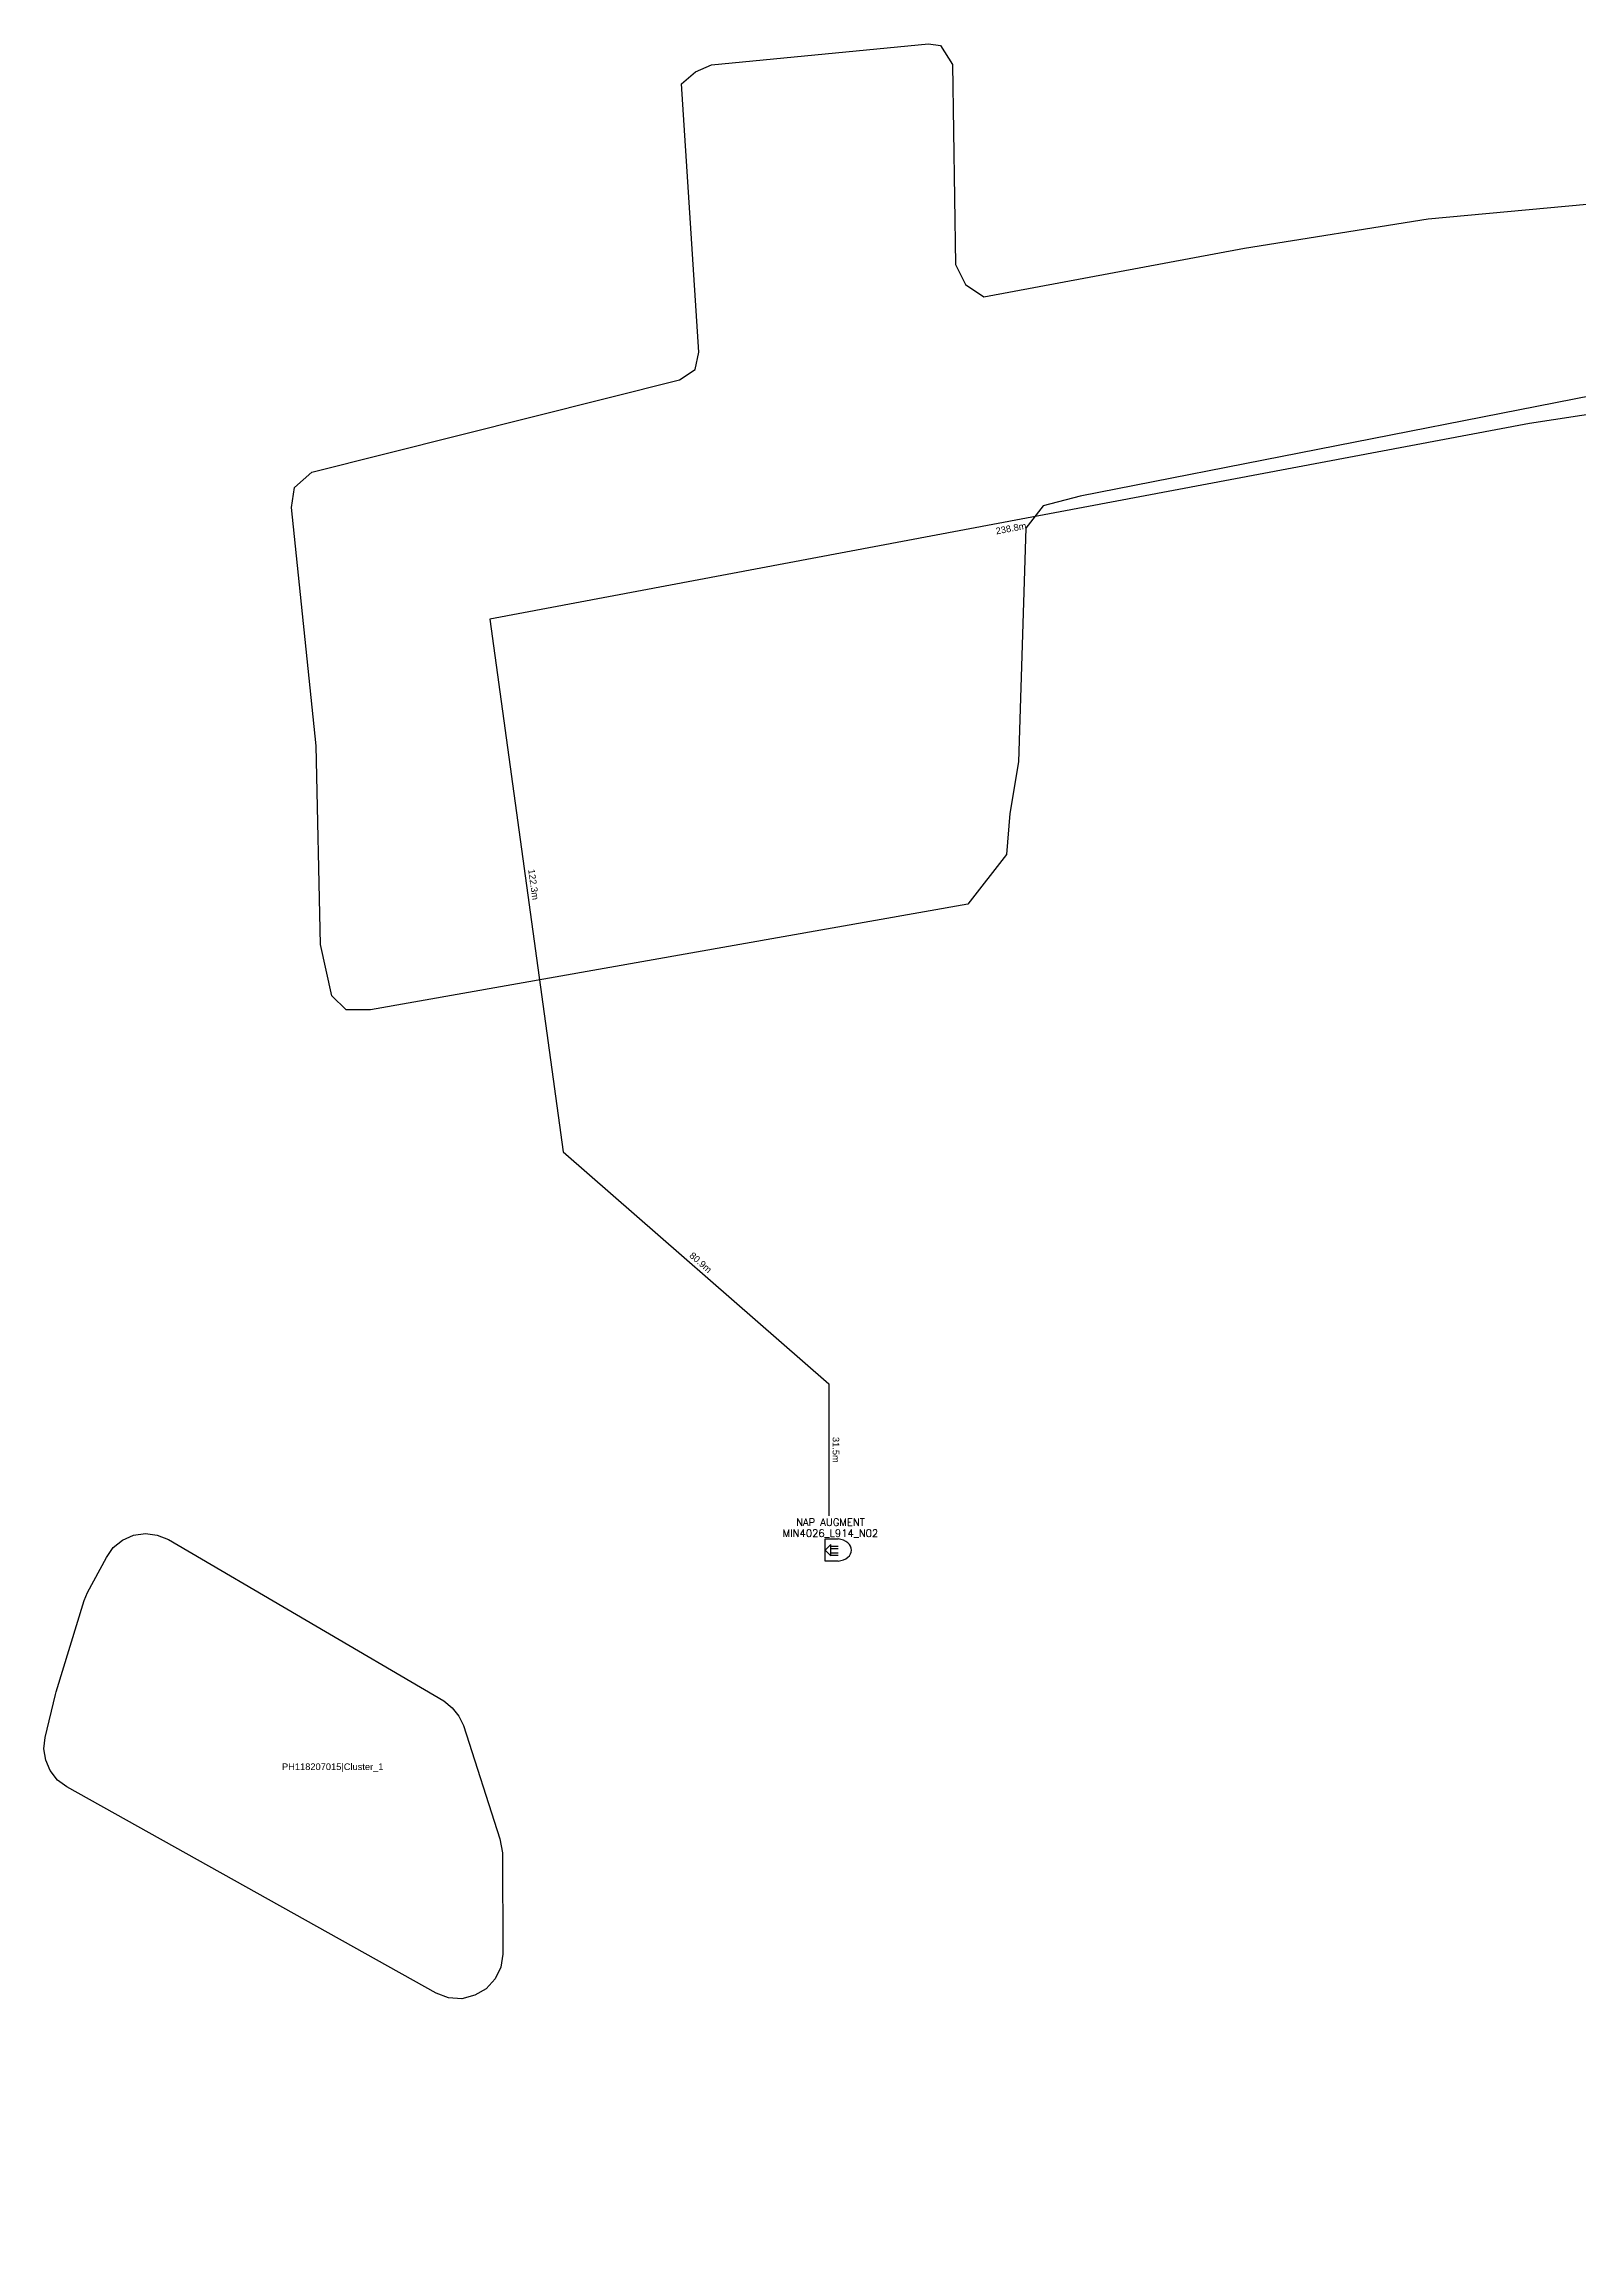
# Model space of a CAD drawing. Header units: metres. Extents: x 14035133 to 14038958, y 865282 to 868054.
# Drawn here: x 14035480.7 to 14035827, y 867502.9 to 867996.7 of the extents above; entities that cross this region are included whole.
import ezdxf
from ezdxf.enums import TextEntityAlignment as Align

# ---------------------------------------------------------------- set-up
doc = ezdxf.new("R2010")
doc.units = ezdxf.units.M
doc.header["$MEASUREMENT"] = 0
for name, color, linetype in [('CLUSTER_BOUNDARIES', 8, 'CONTINUOUS'), ('FEEDER_CABLES', 6, 'CONTINUOUS'), ('NEW NAP', 1, 'CONTINUOUS'), ('p-mh', 1, 'CONTINUOUS'), ('SPAN', 7, 'CONTINUOUS')]:
    doc.layers.add(name, color=color, linetype=linetype)
doc.styles.add('SIMPLEX', font='simplex.shx')
doc.styles.get("Standard").update_dxf_attribs({"font": 'arial.ttf'})

# ---------------------------------------------------------------- blocks, each defined once
blk = doc.blocks.new('GLOBE NAP PROPOSED')
at = {"layer": 'NEW NAP', "color": 1}
for p, q in [((-1.2728, 2.5133), (1.6758, 2.5133)), ((-1.2728, -2.5133), (-1.2728, 2.5133)), ((1.6758, -2.5133), (-1.2728, -2.5133))]:
    blk.add_line(p, q, dxfattribs=at)
blk.add_lwpolyline([(-1.2728, 0), (0, -1.2728), (0, 1.2728), (-1.2728, 0)], close=True, dxfattribs=at)
for points in [[(0, 0.885), (1.6758, 0.885)], [(0, 0.3137), (1.6758, 0.3137)], [(0, -0.5948), (1.6758, -0.5948)], [(0, -1.1661), (1.6758, -1.1661)]]:
    blk.add_lwpolyline(points, dxfattribs=at)
blk.add_ellipse((0.9981, 0), major_axis=(3.7034, 0), ratio=0.6903, start_param=4.8964, end_param=7.67, dxfattribs=at)
at = {"layer": 'p-mh', "color": 1, "style": 'SIMPLEX'}
for tag, p in [('MHNO', (-0.0713, 4.9495)), ('MHTYPE', (-0.0713, 2.4748))]:
    blk.add_attdef(tag, text='', height=1.65, dxfattribs=at).set_placement(p, align=Align.BOTTOM_CENTER)

msp = doc.modelspace()

# ---------------------------------------------------------------- linework, layer by layer
at = {"layer": 'CLUSTER_BOUNDARIES'}
msp.add_lwpolyline([(14035929.18, 867936.77), (14035714.59, 867894.65), (14035706.23, 867892.43), (14035702.32, 867887.44), (14035700.66, 867834.73), (14035698.72, 867823.05), (14035698.01, 867813.77), (14035689.23, 867802.62), (14035554.45, 867778.74), (14035548.94, 867778.74), (14035545.68, 867781.93), (14035545.68, 867781.93), (14035543.1, 867793.52), (14035542.15, 867838.32), (14035536.62, 867892.1), (14035537.23, 867896.63), (14035541.2, 867900.04), (14035624.19, 867920.93), (14035627.73, 867923.26), (14035628.53, 867927.14), (14035624.63, 867987.68), (14035627.79, 867990.42), (14035631.35, 867991.99), (14035680.34, 867996.72), (14035683.09, 867996.33), (14035685.77, 867992.08), (14035686.43, 867946.94), (14035688.7, 867942.38), (14035692.83, 867939.65), (14035751.69, 867950.62), (14035793.15, 867957.2), (14035923.42, 867969.27)], dxfattribs=at)
msp.add_lwpolyline([(14035584.3, 867565.66), (14035583.86, 867562.76), (14035582.52, 867560.08), (14035580.52, 867557.85), (14035577.96, 867556.4), (14035575.06, 867555.62), (14035572.06, 867555.84), (14035569.27, 867556.85), (14035485.9, 867603.39), (14035483.78, 867604.96), (14035482.11, 867607.08), (14035481.11, 867609.42), (14035480.66, 867611.99), (14035481, 867614.56), (14035483.34, 867624.27), (14035483.45, 867624.83), (14035489.79, 867645.48), (14035490.57, 867647.26), (14035494.8, 867655.19), (14035496.36, 867657.42), (14035498.47, 867659.09), (14035500.92, 867660.21), (14035503.6, 867660.55), (14035506.27, 867660.21), (14035508.83, 867659.21), (14035570.94, 867622.82), (14035572.84, 867621.25), (14035574.39, 867619.36), (14035575.4, 867617.23), (14035583.63, 867591.67), (14035584.19, 867588.55), (14035584.3, 867565.66)], close=True, dxfattribs=at)
at = {"layer": 'FEEDER_CABLES'}
msp.add_lwpolyline([(14036971.89, 866950.69), (14036962.03, 867004.03), (14036833.1, 867137.25), (14036674.74, 867282.91), (14036631.98, 867329.44), (14036533.68, 867446.98), (14036297.01, 867681.09), (14036117.3, 867864.65), (14036054.81, 867905.9), (14036013.46, 867920.27), (14035950.4, 867931.57), (14035816.02, 867911.03), (14035581.37, 867866.87), (14035597.91, 867746.72), (14035657.87, 867694.35), (14035657.87, 867664.57)], dxfattribs=at)

# ---------------------------------------------------------------- block references
at = {"layer": 'NEW NAP', "color": 1}
msp.add_blockref('GLOBE NAP PROPOSED', (14035658.3, 867656.85), dxfattribs=at).add_auto_attribs({'MHTYPE': 'MIN4026_L914_N02', 'MHNO': 'NAP AUGMENT'})

# ---------------------------------------------------------------- texts
at = {"layer": 'CLUSTER_BOUNDARIES', "color": 8, "insert": (14035534.44, 867608.71), "char_height": 1.5, "width": 18, "attachment_point": 1}
msp.add_mtext('PH118207015|Cluster_1', dxfattribs=at)
at = {"layer": 'SPAN', "color": 7}
for s, rotation, p in [('238.8m', 10.66, (14035698.99, 867887.38)), ('122.3m', 277.84, (14035591.22, 867807.02)), ('80.9m', 318.86, (14035628.94, 867721.74)), ('31.5m', 270, (14035659.47, 867679.46))]:
    msp.add_text(s, height=1.5, rotation=rotation, dxfattribs=at).set_placement(p, align=Align.MIDDLE_CENTER)

doc.saveas('drawing.dxf')
